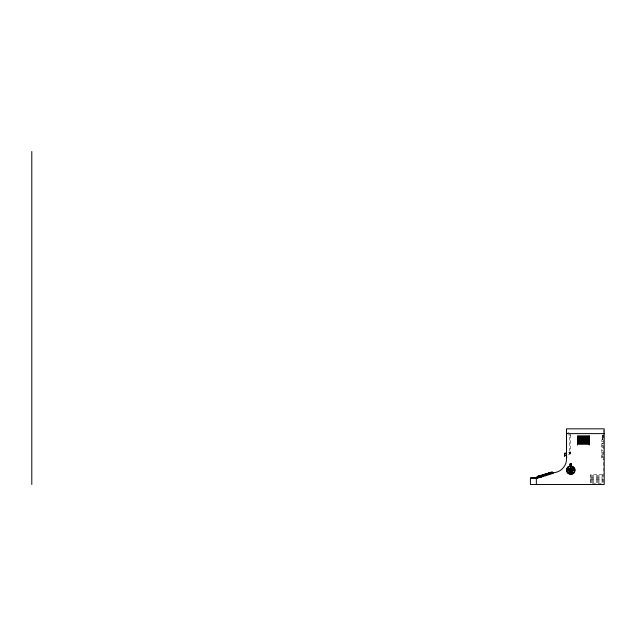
<?xml version="1.0" encoding="UTF-8"?>
<svg xmlns="http://www.w3.org/2000/svg" width="636" height="636" viewBox="0 0 636 636"><rect width="100%" height="100%" fill="white"/><g stroke="black" fill="none" stroke-linecap="round" stroke-linejoin="round"><path stroke-width="0.48" stroke-dasharray="3.18 2.39" d="M603.254 435.39L602.316 436.336L602.435 437.115L603.254 436.336M603.254 436.646L602.316 437.592L602.435 438.379L603.254 437.592M603.254 437.918L602.316 438.864L602.435 439.651L603.254 438.864M603.254 435.072L602.435 435.859L602.316 435.072M569.689 434.992L570.635 434.992A6.591 0.533 0 0 0 568.361 434.897M603.254 439.619L601.839 439.619L601.839 459.43L603.254 459.43M601.839 441.503L603.254 441.503M601.839 445.319L603.254 445.319M601.839 446.138L603.254 446.138M601.839 447.728L603.254 447.728M601.839 450.208L603.254 450.208M569.689 452.204L570.635 452.204A6.591 0.533 0 0 1 568.361 452.291M569.689 452.363L570.635 452.363M569.689 452.562L570.635 452.562M569.689 452.745L570.635 452.745M601.839 452.729L603.254 452.729M569.689 452.919L570.635 452.919M569.689 453.086L570.635 453.086M569.689 453.23L570.635 453.23M569.689 453.365L570.635 453.365M569.689 453.579L570.635 453.579M569.689 453.651L570.635 453.651M601.839 453.683L603.254 453.683M570.635 434.833L570.635 453.738L569.689 453.738L569.689 434.833M601.839 454.43L603.254 454.43M601.839 456.044L603.254 456.044M601.839 456.123L603.254 456.123M601.839 457.777L603.254 457.777M590.606 475.561L602.395 475.561M590.606 476.348L602.395 476.348M590.606 477.294L602.395 477.294M590.606 478.081L602.395 478.081M590.606 479.027L602.395 479.027M590.606 479.806L602.395 479.806M590.606 480.752L602.395 480.752M590.606 481.539L602.395 481.539M590.606 482.486L602.395 482.486M603.254 430.087L603.254 432.56M603.254 434.595L603.254 483.781M570.635 453.738A6.591 6.567 0 0 1 568.361 454.899M568.361 432.297A6.591 6.567 0 0 1 569.053 432.536M603.254 443.777L601.839 443.777L603.254 443.809M602.395 474.623L590.606 474.623L590.606 483.273L602.395 483.273L602.395 474.623"/><path stroke-width="0.95" d="M571.128 465.266L571.549 464.534L571.128 463.803L570.285 463.803M541.459 475.474L537.961 476.189M542.198 475.243L547.461 473.613M547.747 473.526L551.309 472.23M540.195 476.054L541.57 475.625M539.908 476.324L538.509 476.762L538.35 476.253M540.823 476.046L541.618 475.8M552.104 472.54L551.173 472.834L551.014 472.325M544.106 475.402L544.591 475.251M536.339 477.994L553.272 472.739A13.905 13.905 0 0 0 566.541 458.23L566.541 428.839L604.2 428.839L604.2 484.489L530.416 484.489L530.416 477.994L536.339 477.994L536.339 484.489M536.776 478.232L537.277 478.073M552.382 473.391L552.946 472.842L553.105 473.351L536.816 478.407L536.657 477.898M566.541 429.467L566.541 457.602M566.541 433.617L604.2 433.617M577.48 436.797L589.278 436.797M577.48 437.441L589.278 437.441M577.48 439.818L589.278 439.818M577.48 440.422L589.278 440.422M577.48 444.27L589.278 444.27M566.43 453.142L564.537 453.142L564.537 456.425M564.537 455.408L565.014 455.408M564.537 455.638L565.014 455.638M569.864 464.534L570.285 465.266M552.811 473.438L552.414 471.888L536.784 476.738L537.261 478.272M548.677 473.049L549.154 474.575M549.027 474.615L548.558 473.271M546.221 473.812L546.38 474.321M545.275 474.106L545.442 474.615M544.853 474.233L545.291 475.776M544.249 474.424L544.408 474.933M543.319 474.71L543.47 475.219M542.977 474.814L543.239 475.291M542.142 475.076L542.309 475.585M541.912 475.148L542.071 475.656M540.982 475.434L541.141 475.951M541.22 477.04L540.743 475.323L537.611 476.483M540.52 475.577L540.998 477.111M540.218 475.672L540.377 476.181M540.21 476.237L540.091 475.903M539.137 475.823L539.447 476.475M539.121 476.014L539.28 476.523M538.803 475.927L538.978 476.618M538.183 476.308L538.342 476.817L538.12 476.324M537.881 476.396L538.04 476.905M589.278 445.057L589.278 443.324L577.48 443.324L577.48 445.057M566.724 432.917L566.724 433.601M566.724 456.91L566.724 457.594M566.43 452.896L566.43 456.664M565.014 453.516L565.014 455.877M536.045 477.994L530.71 477.994M31.8 151.511L31.8 484.489M571.104 464.447C570.802 466.26 571.597 462.905 570.206 464.312C570.643 466.268 570.015 463.326 571.104 464.447M568.02 467.929C568.751 469.67 569.3 466.538 568.02 467.929M568.194 467.961L568.767 468.056L568.194 467.961M568.155 472.357C568.759 474.146 569.53 471.061 568.155 472.357M568.33 472.405L568.894 472.54L568.33 472.405M569.554 469.376C570.166 471.165 570.937 468.08 569.554 469.376M569.594 470.863C570.206 472.651 570.977 469.567 569.594 470.863M569.729 469.416L570.293 469.559L569.729 469.416M569.808 470.918L570.301 471.038L569.808 470.918M570.269 466.911C570.874 468.7 571.645 465.616 570.269 466.911M570.444 466.951L571.009 467.094L570.444 466.951M570.373 473.216C570.977 475.013 571.748 471.92 570.373 473.216M570.548 473.263L571.112 473.407L570.548 473.263M571.056 469.352C571.669 471.141 572.44 468.056 571.056 469.352M571.064 470.839C571.677 472.627 572.448 469.543 571.064 470.839M571.239 469.392L571.804 469.535L571.239 469.392M571.239 470.878L571.812 471.022L571.239 470.878M572.543 467.818C573.147 469.607 573.918 466.522 572.543 467.818M572.718 467.865L573.282 468.001L572.718 467.865M572.559 472.286C573.171 474.074 573.942 470.99 572.559 472.286M572.734 472.325L573.306 472.469L572.734 472.325M567.161 470.107C567.741 471.912 568.568 468.835 567.161 470.107M567.336 470.155L567.9 470.306L567.336 470.155M573.481 470.107C574.054 471.912 574.88 468.835 573.481 470.107M573.656 470.155L574.213 470.306L573.656 470.155M566.827 468.597C564.633 473.597 572.917 476.865 574.729 471.721C576.924 466.721 568.64 463.453 566.827 468.597M569.244 468.748L568.671 470.227L569.331 471.721L570.81 472.302L572.273 471.673L572.885 470.227L572.257 468.7L570.738 468.104L569.244 468.748M569.379 468.875L568.862 470.227L569.458 471.586L570.81 472.111L572.138 471.546L572.694 470.227L572.13 468.835L570.746 468.287L569.379 468.875M570.238 463.716L569.761 464.534L570.238 465.353L571.176 465.353L571.653 464.534L571.176 463.716L570.238 463.716M589.278 435.851L577.48 435.851L577.48 438.387L589.278 438.387L589.278 435.851M589.278 438.872L577.48 438.872L577.48 441.368L589.278 441.368L589.278 438.872M589.278 441.885L577.48 441.885L577.48 442.823L589.278 442.823L589.278 441.885M568.147 473.192A4.015 4.015 0 0 0 574.721 470.926A4.015 4.015 0 0 0 569.466 466.363A4.015 4.015 0 0 0 568.147 473.192"/></g></svg>
